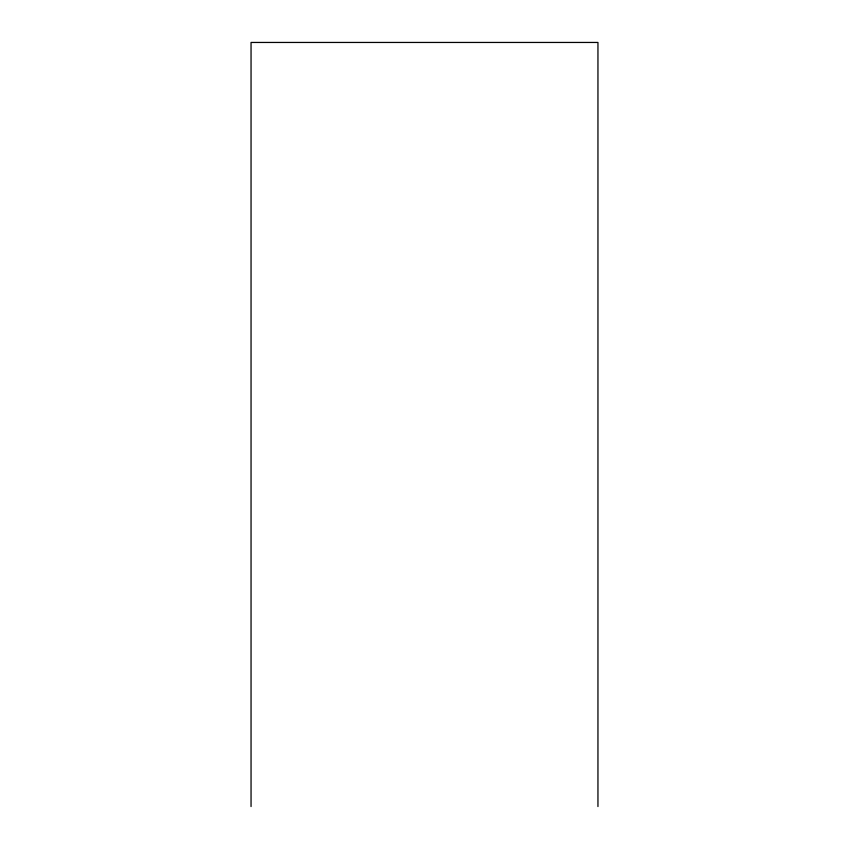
<?xml version="1.0" encoding="UTF-8"?>
<svg xmlns="http://www.w3.org/2000/svg" width="849" height="849" viewBox="0 0 849 849"><rect width="100%" height="100%" fill="white"/><g stroke="black" fill="none" stroke-linecap="round" stroke-linejoin="round"><path stroke-width="1.27" d="M597.951 806.55L597.951 42.45L251.049 42.45L251.049 806.55"/></g></svg>
